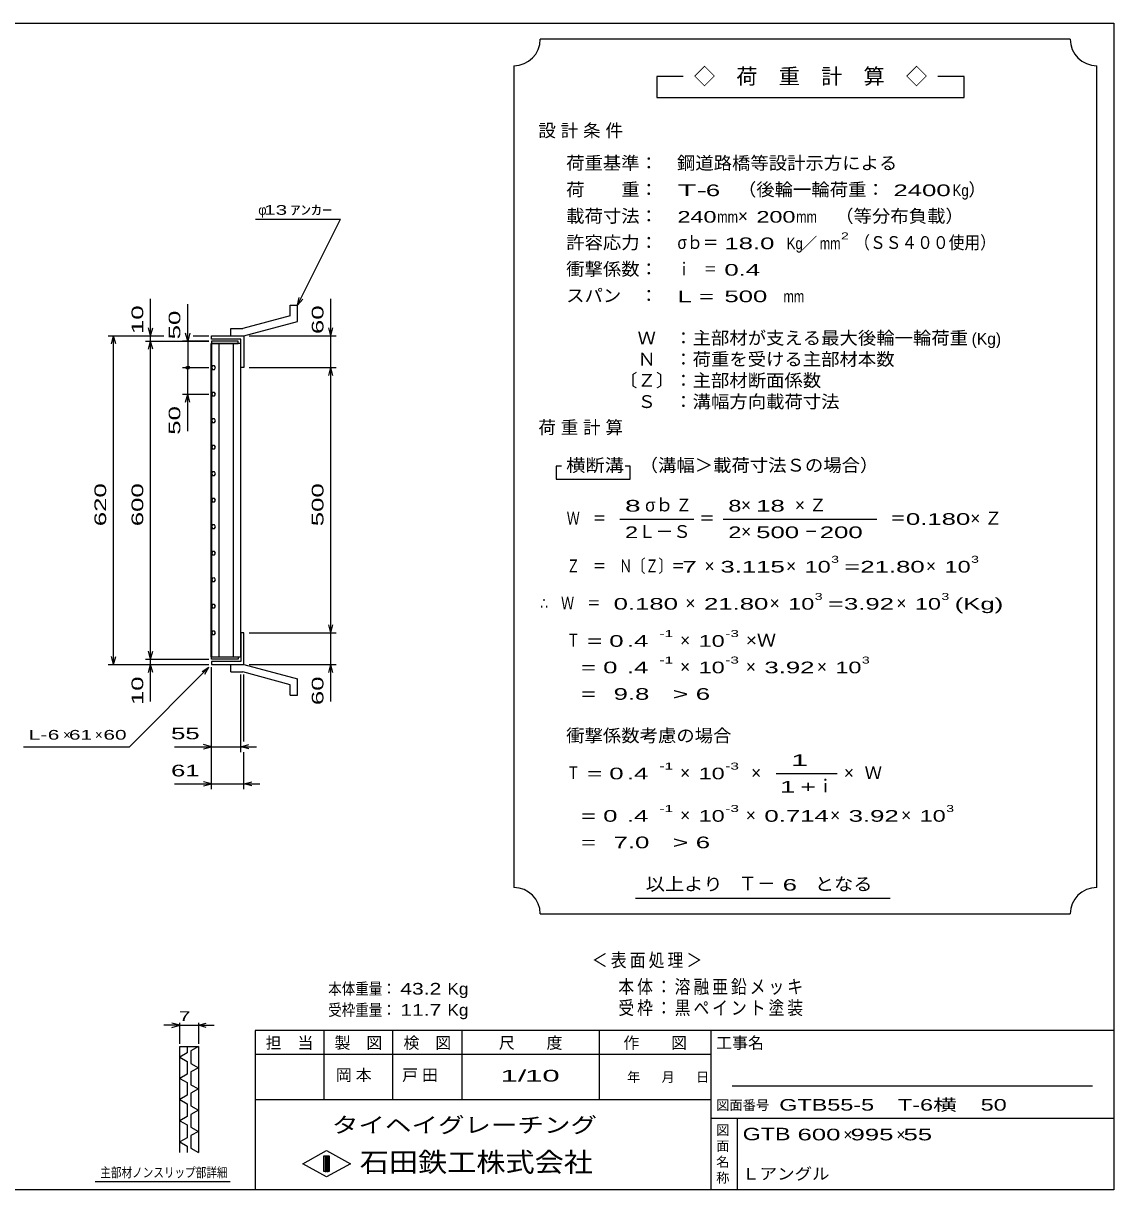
# Model space of a CAD drawing. Units: millimetres, scale not verified. Extents: x -1820 to 1731, y -1282 to 1054.
# Drawn here: x -326 to 1731, y -1146 to 1054 of the extents above; entities that cross this region are included whole.
import ezdxf
from ezdxf.enums import TextEntityAlignment as Align

# ---------------------------------------------------------------- set-up
doc = ezdxf.new("R2010")
doc.units = ezdxf.units.MM
doc.header["$LTSCALE"] = 10
for name, color, linetype, lineweight in [('0_2', 150, 'Continuous', 25), ('16', 3, 'Continuous', 25), ('19', 6, 'Continuous', 25), ('22', 4, 'Continuous', 25), ('24', 2, 'Continuous', 25), ('32', 4, 'Continuous', 25)]:
    doc.layers.add(name, color=color, linetype=linetype, lineweight=lineweight)
doc.styles.add('ベクトル', font='')
doc.styles.get('ベクトル').set_extended_font_data('ベクトル')

msp = doc.modelspace()

# ---------------------------------------------------------------- linework, layer by layer
at = {"layer": '0_2'}
for p, q in [((-1729, 1053.5), (1731, 1053.5)), ((1731, 1053.5), (1731, -1146.5)), ((1731, -846.5), (111, -846.5)), ((111, -846.5), (111, -1146.5)), ((241, -846.5), (241, -976.5)), ((371, -976.5), (371, -846.5)), ((501, -846.5), (501, -976.5)), ((761, -976.5), (761, -846.5)), ((971, -846.5), (971, -1146.5)), ((971, -891.5), (111, -891.5)), ((1691, -951.5), (1011, -951.5)), ((111, -976.5), (971, -976.5)), ((971, -1011.5), (1731, -1011.5)), ((1021, -1146.5), (1021, -1011.5)), ((201, -1097.5), (246, -1072.5)), ((246, -1072.5), (291, -1097.5)), ((246, -1122.5), (201, -1097.5)), ((241, -1082.5), (251, -1082.5)), ((241, -1112.5), (241, -1082.5)), ((241, -1082.5), (243, -1082.5)), ((243, -1082.5), (243, -1112.5)), ((245, -1112.5), (245, -1082.5)), ((245, -1082.5), (247, -1082.5)), ((291, -1097.5), (246, -1122.5)), ((247, -1082.5), (247, -1112.5)), ((249, -1112.5), (249, -1082.5)), ((249, -1082.5), (251, -1082.5)), ((251, -1082.5), (251, -1112.5)), ((251, -1082.5), (251, -1112.5)), ((251, -1112.5), (241, -1112.5)), ((243, -1112.5), (245, -1112.5)), ((247, -1112.5), (249, -1112.5)), ((1731, -1146.5), (-1729, -1146.5))]:
    msp.add_line(p, q, dxfattribs=at)
at = {"layer": '16'}
for p, q in [((28.3, -141.5), (28.3, 449.5)), ((28.3, 449.5), (29, 449.5)), ((79, 454), (29, 454)), ((29, 454), (29, 449.5)), ((29, 449.5), (79, 449.5)), ((29, 449.5), (29, -141.5)), ((84, 449.5), (29, 449.5)), ((42.5, 449.5), (42.5, -141.5)), ((70.5, -141.5), (70.5, 449.5)), ((79, 449.5), (79, 454)), ((84, -141.5), (84, 449.5)), ((30.85, 407.24), (29, 403.98)), ((29, 403.98), (30.9, 400.74)), ((34.6, 407.26), (30.85, 407.24)), ((30.9, 400.74), (34.65, 400.76)), ((36.5, 404), (34.6, 407.26)), ((34.65, 400.76), (36.5, 404.02)), ((30.85, 357.24), (29, 353.98)), ((29, 353.98), (30.9, 350.74)), ((34.6, 357.26), (30.85, 357.24)), ((36.5, 354), (34.6, 357.26)), ((34.65, 350.76), (36.5, 354.02)), ((30.9, 350.74), (34.65, 350.76)), ((30.85, 307.24), (29, 303.98)), ((29, 303.98), (30.9, 300.74)), ((34.6, 307.26), (30.85, 307.24)), ((30.9, 300.74), (34.65, 300.76)), ((36.5, 304), (34.6, 307.26)), ((34.65, 300.76), (36.5, 304.02)), ((30.85, 257.24), (29, 253.98)), ((29, 253.98), (30.9, 250.74)), ((34.6, 257.26), (30.85, 257.24)), ((30.9, 250.74), (34.65, 250.76)), ((36.5, 254), (34.6, 257.26)), ((34.65, 250.76), (36.5, 254.02)), ((30.85, 207.24), (29, 203.98)), ((29, 203.98), (30.9, 200.74)), ((34.6, 207.26), (30.85, 207.24)), ((30.9, 200.74), (34.65, 200.76)), ((36.5, 204), (34.6, 207.26)), ((34.65, 200.76), (36.5, 204.02)), ((30.85, 157.24), (29, 153.98)), ((34.6, 157.26), (30.85, 157.24)), ((36.5, 154), (34.6, 157.26)), ((34.65, 150.76), (36.5, 154.02)), ((29, 153.98), (30.9, 150.74)), ((30.9, 150.74), (34.65, 150.76)), ((30.85, 107.24), (29, 103.98)), ((29, 103.98), (30.9, 100.74)), ((34.6, 107.26), (30.85, 107.24)), ((30.9, 100.74), (34.65, 100.76)), ((36.5, 104), (34.6, 107.26)), ((34.65, 100.76), (36.5, 104.02)), ((30.85, 57.24), (29, 53.98)), ((29, 53.98), (30.9, 50.74)), ((34.6, 57.26), (30.85, 57.24)), ((30.9, 50.74), (34.65, 50.76)), ((36.5, 54), (34.6, 57.26)), ((34.65, 50.76), (36.5, 54.02)), ((30.85, 7.24), (29, 3.98)), ((29, 3.98), (30.9, 0.74)), ((34.6, 7.26), (30.85, 7.24)), ((30.9, 0.74), (34.65, 0.76)), ((36.5, 4), (34.6, 7.26)), ((34.65, 0.76), (36.5, 4.02)), ((30.85, -42.76), (29, -46.02)), ((34.6, -42.74), (30.85, -42.76)), ((36.5, -46), (34.6, -42.74)), ((29, -46.02), (30.9, -49.26)), ((30.9, -49.26), (34.65, -49.24)), ((34.65, -49.24), (36.5, -45.98)), ((30.85, -92.76), (29, -96.02)), ((29, -96.02), (30.9, -99.26)), ((34.6, -92.74), (30.85, -92.76)), ((30.9, -99.26), (34.65, -99.24)), ((36.5, -96), (34.6, -92.74)), ((34.65, -99.24), (36.5, -95.98)), ((29, -141.5), (28.3, -141.5)), ((29, -141.5), (79, -141.5)), ((29, -146), (29, -141.5)), ((29, -141.5), (84, -141.5)), ((79, -146), (29, -146)), ((79, -141.5), (79, -146))]:
    msp.add_line(p, q, dxfattribs=at)
at = {"layer": '19'}
for p, q in [((177, 522), (191, 522)), ((177, 502), (177, 522)), ((191, 491), (191, 522)), ((177, 502), (88, 478)), ((90, 464), (191, 491)), ((29, 458), (29, 464)), ((29, 464), (89, 464)), ((65, 478), (88, 478)), ((65, 464), (65, 478)), ((65, 464), (90, 464)), ((89, 464), (90, 463)), ((90, 463), (90, 404)), ((84, 458), (29, 458)), ((84, 404), (84, 458)), ((90, 404), (84, 404)), ((90, -96), (84, -96)), ((84, -96), (84, -150)), ((90, -155), (90, -96)), ((29, -150), (29, -156)), ((84, -150), (29, -150)), ((29, -156), (89, -156)), ((65, -156), (90, -156)), ((65, -170), (65, -156)), ((65, -170), (88, -170)), ((177, -194), (88, -170)), ((89, -156), (90, -155)), ((90, -156), (191, -183)), ((177, -214), (177, -194)), ((191, -214), (191, -183)), ((177, -214), (191, -214))]:
    msp.add_line(p, q, dxfattribs=at)
at = {"layer": '22'}
for p, q in [((112, 684), (272, 684)), ((191, 522), (272, 684)), ((-86, 464), (-86, 534)), ((191, 522), (194, 536.6)), ((191, 522), (201, 533)), ((254, 464), (254, 534)), ((-16, 454), (-16, 524)), ((-166, 464), (-61, 464)), ((-160, 449), (-156, 464)), ((-152, 449), (-156, 464)), ((-156, -156), (-156, 464)), ((-96, 464), (-61, 464)), ((-86, 464), (-90, 479)), ((-86, 464), (-82, 479)), ((-86, 454), (-86, 464)), ((-16, 454), (-20, 469)), ((-12, 469), (-16, 454)), ((-6, 464), (24, 464)), ((-6, 464), (24, 464)), ((100, 464), (264, 464)), ((254, 464), (250, 479)), ((254, 464), (258, 479)), ((254, 404), (254, 464)), ((-96, 454), (24, 454)), ((-90, 439), (-86, 454)), ((-82, 439), (-86, 454)), ((-86, -146), (-86, 454)), ((24, 454), (-26, 454)), ((-16, 454), (-16, 404)), ((-26, 404), (24, 404)), ((-16, 354), (-16, 404)), ((100, 404), (264, 404)), ((250, 389), (254, 404)), ((258, 389), (254, 404)), ((254, -96), (254, 404)), ((-26, 354), (24, 354)), ((-20, 339), (-16, 354)), ((-12, 339), (-16, 354)), ((-16, 284), (-16, 354)), ((254, -96), (250, -81)), ((254, -96), (258, -81)), ((100, -96), (264, -96)), ((254, -156), (254, -96)), ((-86, -146), (-90, -131)), ((-86, -146), (-82, -131)), ((-156, -156), (-160, -141)), ((-156, -156), (-152, -141)), ((-96, -146), (24, -146)), ((-86, -156), (-86, -146)), ((-166, -156), (24, -156)), ((-126, -311), (24, -161)), ((-96, -156), (24, -156)), ((-90, -171), (-86, -156)), ((-82, -171), (-86, -156)), ((-86, -226), (-86, -156)), ((11, -169), (24, -161)), ((16, -174), (24, -161)), ((29, -321), (29, -161)), ((29, -391), (29, -161)), ((84, -321), (84, -175)), ((90, -301), (90, -175)), ((100, -156), (264, -156)), ((250, -171), (254, -156)), ((258, -171), (254, -156)), ((254, -226), (254, -156)), ((29, -311), (14, -307)), ((84, -311), (99, -307)), ((-326, -311), (-126, -311)), ((-41, -311), (29, -311)), ((14, -315), (29, -311)), ((29, -311), (84, -311)), ((99, -315), (84, -311)), ((84, -311), (114, -311)), ((90, -391), (90, -321)), ((-41, -381), (29, -381)), ((29, -381), (14, -377)), ((14, -385), (29, -381)), ((29, -381), (90, -381)), ((90, -381), (105, -377)), ((105, -385), (90, -381)), ((90, -381), (120, -381))]:
    msp.add_line(p, q, dxfattribs=at)
msp.add_circle((-16, 404), 3, dxfattribs=at)
at = {"layer": '24', "color": 4}
for p, q in [((1649, 1023.5), (649, 1023.5)), ((599, 973.5), (599, -576.5)), ((1699, -576.5), (1699, 973.5)), ((919, 953.5), (869, 953.5)), ((869, 953.5), (869, 913.5)), ((1449, 953.5), (1399, 953.5)), ((1449, 913.5), (1449, 953.5)), ((869, 913.5), (1449, 913.5)), ((689, 218.5), (679, 218.5)), ((679, 218.5), (679, 193.5)), ((819, 218.5), (809, 218.5)), ((819, 193.5), (819, 218.5)), ((679, 193.5), (819, 193.5)), ((799, 118.5), (939, 118.5)), ((994, 118.5), (1284, 118.5)), ((1094, -361.5), (1209, -361.5)), ((829, -596.5), (1309, -596.5)), ((649, -626.5), (1649, -626.5))]:
    msp.add_line(p, q, dxfattribs=at)
for centre, start, end in [((599, 1023.5), 270, 0), ((1699, 1023.5), 180, 270), ((599, -626.5), 0, 90), ((1699, -626.5), 90, 180)]:
    msp.add_arc(centre, 50, start, end, dxfattribs=at)
at = {"layer": '32'}
for p, q in [((-31, -836.5), (-46, -832.5)), ((-31, -871.5), (-31, -831.5)), ((4, -831.5), (4, -871.5)), ((4, -836.5), (19, -832.5)), ((-31, -836.5), (-61, -836.5)), ((-46, -840.5), (-31, -836.5)), ((-31, -836.5), (4, -836.5)), ((19, -840.5), (4, -836.5)), ((4, -836.5), (34, -836.5)), ((-31, -876.5), (4, -876.5)), ((-31, -1076.5), (-31, -876.5)), ((-17, -876.5), (-17, -888.5)), ((4, -876.5), (-10, -884.5)), ((4, -876.5), (4, -1076.5)), ((-17, -888.5), (-31, -896.5)), ((-31, -896.5), (-17, -904.5)), ((-10, -884.5), (-10, -908.5)), ((-17, -904.5), (-17, -928.5)), ((-10, -908.5), (4, -916.5)), ((4, -916.5), (-10, -924.5)), ((-17, -928.5), (-31, -936.5)), ((-31, -936.5), (-17, -944.5)), ((-17, -944.5), (-17, -968.5)), ((-10, -924.5), (-10, -948.5)), ((-10, -948.5), (4, -956.5)), ((4, -956.5), (-10, -964.5)), ((-10, -964.5), (-10, -988.5)), ((-17, -968.5), (-31, -976.5)), ((-31, -976.5), (-17, -984.5)), ((-17, -984.5), (-17, -1008.5)), ((-10, -988.5), (4, -996.5)), ((-17, -1008.5), (-31, -1016.5)), ((4, -996.5), (-10, -1004.5)), ((-10, -1004.5), (-10, -1028.5)), ((-31, -1016.5), (-17, -1024.5)), ((-17, -1024.5), (-17, -1048.5)), ((-10, -1028.5), (4, -1036.5)), ((-17, -1048.5), (-31, -1056.5)), ((4, -1036.5), (-10, -1044.5)), ((-10, -1044.5), (-10, -1068.5)), ((-31, -1056.5), (-17, -1064.5)), ((-17, -1064.5), (-17, -1076.5)), ((-10, -1068.5), (4, -1076.5)), ((64, -1131.5), (-191, -1131.5))]:
    msp.add_line(p, q, dxfattribs=at)

# ---------------------------------------------------------------- texts
at = {"layer": '0_2', "style": 'ベクトル'}
for s, height, p in [('担\u3000当', 21.99, (131, -869.5)), ('製\u3000図', 21.99, (261, -869.5)), ('検\u3000図', 21.99, (391, -869.5)), ('尺\u3000\u3000度', 21.99, (571, -869.5)), ('作\u3000\u3000図', 21.99, (806, -869.5)), ('工事名', 21.99, (981, -869.5)), ('年', 18.33, (813, -934)), ('月', 18.33, (878, -934)), ('日', 18.33, (943, -934)), ('図面番号', 18.33, (981, -987)), ('図', 18.33, (981, -1034)), ('面', 18.33, (981, -1064)), ('名', 18.33, (981, -1094)), ('称', 18.33, (981, -1124))]:
    msp.add_text(s, height=height, dxfattribs=at).set_placement(p, align=Align.MIDDLE_LEFT)
at = {"layer": '0_2', "color": 222, "style": 'ベクトル'}
for s, height, width, p in [('タイヘイグレーチング', 29.33, 1.25, (256, -1024.5)), ('石田鉄工株式会社', 36.66, 1.1, (308.5, -1094.5))]:
    msp.add_text(s, height=height, dxfattribs=dict(at, width=width)).set_placement(p, align=Align.MIDDLE_LEFT)
at = {"layer": '22', "color": 2, "style": 'ベクトル'}
for s, height, p in [('φ', 18.33, (117, 701.5)), ('×', 18.33, (-251, -288.5)), ('×', 18.33, (-191, -288.5)), ('×', 21.99, (1221, -1042.5)), ('×', 21.99, (1321, -1042.5))]:
    msp.add_text(s, height=height, dxfattribs=at).set_placement(p, align=Align.MIDDLE_LEFT)
for s, height, width, p in [(' 13 ', 18.33, 1.6, (117, 701.5)), ('ｱﾝｶｰ', 18.33, 1.6, (177, 701.5)), ('L-', 18.33, 1.6, (-316, -288.5)), (' 6 ', 18.33, 1.6, (-291, -288.5)), (' 61 ', 18.33, 1.6, (-251, -288.5)), (' 60 ', 18.33, 1.6, (-186, -288.5)), (' 55 ', 21.99, 1.65, (-61, -286)), (' 61 ', 21.99, 1.65, (-61, -356)), ('本体重量：', 21.99, 0.85, (249, -767.5)), (' 43.2', 21.99, 1.35, (374, -767.5)), ('Kg', 21.99, 1.1, (474, -767.5)), ('受枠重量：', 21.99, 0.85, (249, -807.5)), (' 11.7', 21.99, 1.35, (374, -807.5)), ('Kg', 21.99, 1.1, (474, -807.5)), ('1/', 21.99, 2, (574, -931.5)), (' 10 ', 21.99, 2, (604, -931.5)), ('GTB55-5\u3000T-6横\u300050                ', 21.99, 1.5, (1100, -986.5)), ('GTB', 23.46, 1.4, (1031, -1041.5)), (' 600 ', 21.99, 1.65, (1121, -1042.5)), (' 995 ', 21.99, 1.65, (1221, -1042.5)), (' 55 ', 21.99, 1.65, (1321, -1042.5)), ('Ｌアングル', 21.99, 1.1, (1030, -1116.5))]:
    msp.add_text(s, height=height, dxfattribs=dict(at, width=width)).set_placement(p, align=Align.MIDDLE_LEFT)
at = {"layer": '22', "color": 2, "style": 'ベクトル', "width": 1.65}
for s, p in [(' 10 ', (-111, 454)), (' 50 ', (-41, 444)), (' 60 ', (229, 454)), (' 50 ', (-41, 264)), (' 620 ', (-181, 91.5)), (' 600 ', (-111, 91.5)), (' 500 ', (229, 91.5)), (' 10 ', (-111, -246)), (' 60 ', (229, -246))]:
    msp.add_text(s, height=21.99, rotation=90, dxfattribs=at).set_placement(p, align=Align.MIDDLE_LEFT)
at = {"layer": '22', "color": 2, "attachment_point": 4, "style": 'ベクトル'}
for s, insert, char_height in [('\\T1.2;\\W0.85;＜表面処理＞', (746.5, -715), 25.66), ('\\T1.19;\\W0.85;本体：溶融亜鉛メッキ', (796.5, -765), 25.66), ('\\T1.19;\\W0.85;受枠：黒ペイント塗装', (796.5, -805), 25.66), ('\\T1.25;岡本\u3000', (263.5, -931.5), 21.99), ('\\T1.25;戸田\u3000', (388.5, -931.5), 21.99)]:
    msp.add_mtext(s, dxfattribs=dict(at, insert=insert, char_height=char_height))
at = {"layer": '24', "style": 'ベクトル'}
for s, height, p in [('◇\u3000荷\u3000重\u3000計\u3000算\u3000◇', 29.33, (939, 953.5)), ('）', 24.19, (1457, 740)), ('×', 24.19, (1022, 690)), ('／', 21.99, (1141.5, 638.5)), ('(Kg)', 21.99, (1463, 458.5)), ('σｂ', 24.19, (847, 145)), ('×', 24.19, (1028, 145)), ('Ｌ－Ｓ', 24.19, (834, 95)), ('×', 24.19, (1028, 95)), ('×', 24.19, (959, 30)), ('×', 24.19, (1113, 30)), ('×', 24.19, (1377, 30)), ('×', 24.19, (923, -40)), ('×', 24.19, (1082, -40)), ('×', 24.19, (1321, -40)), ('×', 24.19, (913, -110)), ('×', 24.19, (913, -160)), ('×', 24.19, (1037, -160)), ('×', 24.19, (1171, -160)), ('Ｗ', 24.19, (1261, -360)), ('×', 24.19, (913, -360)), ('×', 24.19, (1047, -360)), ('ｉ', 24.19, (1170.5, -385)), ('×', 24.19, (1222, -360)), ('×', 24.19, (913, -440)), ('×', 24.19, (1037, -440)), ('×', 24.19, (1196, -440)), ('×', 24.19, (1330, -440)), ('Ｔ－', 25.66, (1023, -569))]:
    msp.add_text(s, height=height, dxfattribs=at).set_placement(p, align=Align.MIDDLE_LEFT)
for s, height, width, p in [('荷重基準：\u3000', 24.19, 1.05, (698, 790)), ('鋼道路橋等設計示方による', 24.19, 1.05, (907, 790)), ('荷\u3000\u3000重：\u3000', 24.19, 1.05, (698, 740)), ('T-', 21.99, 2, (908, 738.5)), (' 6 ', 21.99, 1.65, (948, 738.5)), ('（後輪一輪荷重：', 24.19, 1.05, (1022, 740)), (' 2400', 21.99, 1.65, (1302, 738.5)), ('Kg', 21.99, 0.85, (1427, 738.5)), ('載荷寸法：\u3000', 24.19, 1.05, (698, 690)), ('\u3000（等分布負載）', 24.19, 1.05, (1171, 690)), ('240', 21.99, 1.5, (908, 688.5)), ('mm', 21.99, 0.8, (983, 688.5)), ('200', 21.99, 1.5, (1057, 688.5)), ('mm', 21.99, 0.8, (1132, 688.5)), ('許容応力：\u3000', 24.19, 1.05, (698, 640)), ('σｂ＝', 24.19, 0.9, (908, 640)), (' 18.0', 21.99, 1.65, (983, 638.5)), ('Kg', 21.99, 0.85, (1114, 638.5)), ('mm', 21.99, 0.8, (1176.5, 638.5)), ('2', 13.2, 1.5, (1216.5, 652.5)), ('（ＳＳ４００使用）', 24.19, 0.9, (1241.5, 640)), ('衝撃係数：\u3000', 24.19, 1.05, (698, 590)), ('ｉ\u3000＝', 24.19, 0.75, (908, 590)), (' 0.4', 21.99, 1.65, (983, 588.5)), ('スパン\u3000：\u3000', 24.19, 1.05, (698, 540)), ('L =', 21.99, 1.65, (908, 538.5)), (' 500 ', 21.99, 1.65, (983, 538.5)), ('mm', 21.99, 0.8, (1108, 538.5)), ('\u3000Ｗ\u3000：主部材が支える最大後輪一輪荷重', 24.19, 1.05, (798, 460)), ('\u3000Ｎ\u3000：荷重を受ける主部材本数', 24.19, 1.05, (798, 420)), ('〔Ｚ〕：主部材断面係数', 24.19, 1.05, (798, 380)), ('\u3000Ｓ\u3000：溝幅方向載荷寸法', 24.19, 1.05, (798, 340)), ('横断溝', 24.19, 1.1, (698, 220)), ('\u3000（溝幅＞載荷寸法Ｓの場合）', 24.19, 1.05, (802, 220)), ('8', 21.99, 1.8, (809, 143.5)), ('Ｚ', 24.19, 0.9, (905, 145)), ('8', 21.99, 1.5, (1004, 143.5)), (' 18 ', 21.99, 1.65, (1043, 143.5)), ('Ｗ\u3000＝', 24.19, 0.75, (699, 120)), ('＝', 24.19, 0.9, (949, 120)), ('＝', 24.19, 0.9, (1309, 120)), ('0.180', 21.99, 1.65, (1339, 118.5)), ('2', 21.99, 1.5, (809, 93.5)), ('2', 21.99, 1.5, (1004, 93.5)), (' 500 ', 21.99, 1.65, (1043, 93.5)), ('－', 24.19, 0.75, (1148, 95)), (' 200 ', 21.99, 1.65, (1163, 93.5)), ('Ｚ\u3000＝\u3000Ｎ〔Ｚ〕＝', 24.19, 0.75, (699, 30)), ('3', 13.2, 1.5, (1198, 42.5)), ('3', 13.2, 1.5, (1462, 42.5)), (' 7 ', 21.99, 1.65, (904, 28.5)), ('3.115', 21.99, 1.65, (989, 28.5)), ('10', 21.99, 1.5, (1148, 28.5)), ('=', 21.99, 1.7, (1223, 28.5)), ('21.80', 21.99, 1.65, (1253, 28.5)), ('10', 21.99, 1.5, (1412, 28.5)), ('3', 13.2, 1.5, (1167, -27.5)), ('3', 13.2, 1.5, (1406, -27.5)), ('∴\u3000Ｗ\u3000＝', 24.19, 0.75, (649, -40)), (' 0.180', 21.99, 1.65, (774, -41.5)), ('21.80', 21.99, 1.65, (958, -41.5)), ('10', 21.99, 1.5, (1117, -41.5)), ('=', 21.99, 1.7, (1192, -41.5)), ('3.92', 21.99, 1.65, (1222, -41.5)), ('10', 21.99, 1.5, (1356, -41.5)), ('(Kg)', 21.99, 1.65, (1431, -41.5)), ('Ｔ', 24.19, 0.75, (699, -110)), (' = 0', 21.99, 1.65, (724, -111.5)), (' .4 ', 21.99, 1.65, (799, -111.5)), ('-1', 13.2, 1.65, (874, -97.5)), ('10', 21.99, 1.5, (948, -111.5)), ('-3', 13.2, 1.65, (998, -97.5)), ('×Ｗ', 24.19, 1.1, (1037, -110)), ('  = 0', 21.99, 1.65, (699, -161.5)), (' .4 ', 21.99, 1.65, (799, -161.5)), ('-1', 13.2, 1.65, (874, -147.5)), ('10', 21.99, 1.5, (948, -161.5)), ('-3', 13.2, 1.65, (998, -147.5)), ('3.92', 21.99, 1.65, (1072, -161.5)), ('10', 21.99, 1.5, (1206, -161.5)), ('3', 13.2, 1.5, (1256, -147.5)), ('  =', 21.99, 1.65, (699, -211.5)), (' 9.8', 21.99, 1.65, (774, -211.5)), ('>', 21.99, 1.7, (899, -211.5)), (' 6 ', 21.99, 1.65, (929, -211.5)), ('衝撃係数考慮の場合', 24.19, 1.05, (698, -290)), ('Ｔ', 24.19, 0.75, (699, -360)), (' = 0', 21.99, 1.65, (724, -361.5)), (' .4 ', 21.99, 1.65, (799, -361.5)), ('-1', 13.2, 1.65, (874, -347.5)), ('10', 21.99, 1.5, (948, -361.5)), ('-3', 13.2, 1.65, (998, -347.5)), ('  = 0', 21.99, 1.65, (699, -441.5)), (' .4 ', 21.99, 1.65, (799, -441.5)), ('-1', 13.2, 1.65, (874, -427.5)), ('10', 21.99, 1.5, (948, -441.5)), ('-3', 13.2, 1.65, (998, -427.5)), ('0.714', 21.99, 1.65, (1072, -441.5)), ('3.92', 21.99, 1.65, (1231, -441.5)), ('10', 21.99, 1.5, (1365, -441.5)), ('3', 13.2, 1.5, (1415, -427.5)), (' 7.0', 21.99, 1.65, (774, -491.5)), ('>', 21.99, 1.7, (899, -491.5)), (' 6 ', 21.99, 1.65, (929, -491.5)), ('  =', 21.99, 1.65, (699, -491.5)), ('以上より\u3000', 24.19, 1.1, (848, -570)), (' 6 ', 21.99, 1.65, (1093, -571.5)), ('となる', 24.19, 1.1, (1167, -570))]:
    msp.add_text(s, height=height, dxfattribs=dict(at, width=width)).set_placement(p, align=Align.MIDDLE_LEFT)
at = {"layer": '24', "attachment_point": 4, "style": 'ベクトル'}
for s, insert, char_height in [('\\T1.28;設計条件', (645.5, 850), 24.19), ('\\T1.28;荷重計算', (645.5, 290), 24.19), ('\\T1.42;×Ｚ', (1129.5, 145), 24.19), ('\\T1.42;×Ｚ', (1460.5, 120), 24.19), ('\\T1.25;\\W2;\\~1\\~', (1101.5, -336.5), 21.99), ('\\T1.33;\\W1.75;1+', (1101.5, -386.5), 21.99)]:
    msp.add_mtext(s, dxfattribs=dict(at, insert=insert, char_height=char_height))
at = {"layer": '32', "color": 2, "style": 'ベクトル'}
for s, width, p in [(' 7 ', 1.6, (-43.5, -819)), ('主部材ノンスリップ部詳細', 0.8, (-181, -1114))]:
    msp.add_text(s, height=18.33, dxfattribs=dict(at, width=width)).set_placement(p, align=Align.MIDDLE_LEFT)

doc.saveas('drawing.dxf')
